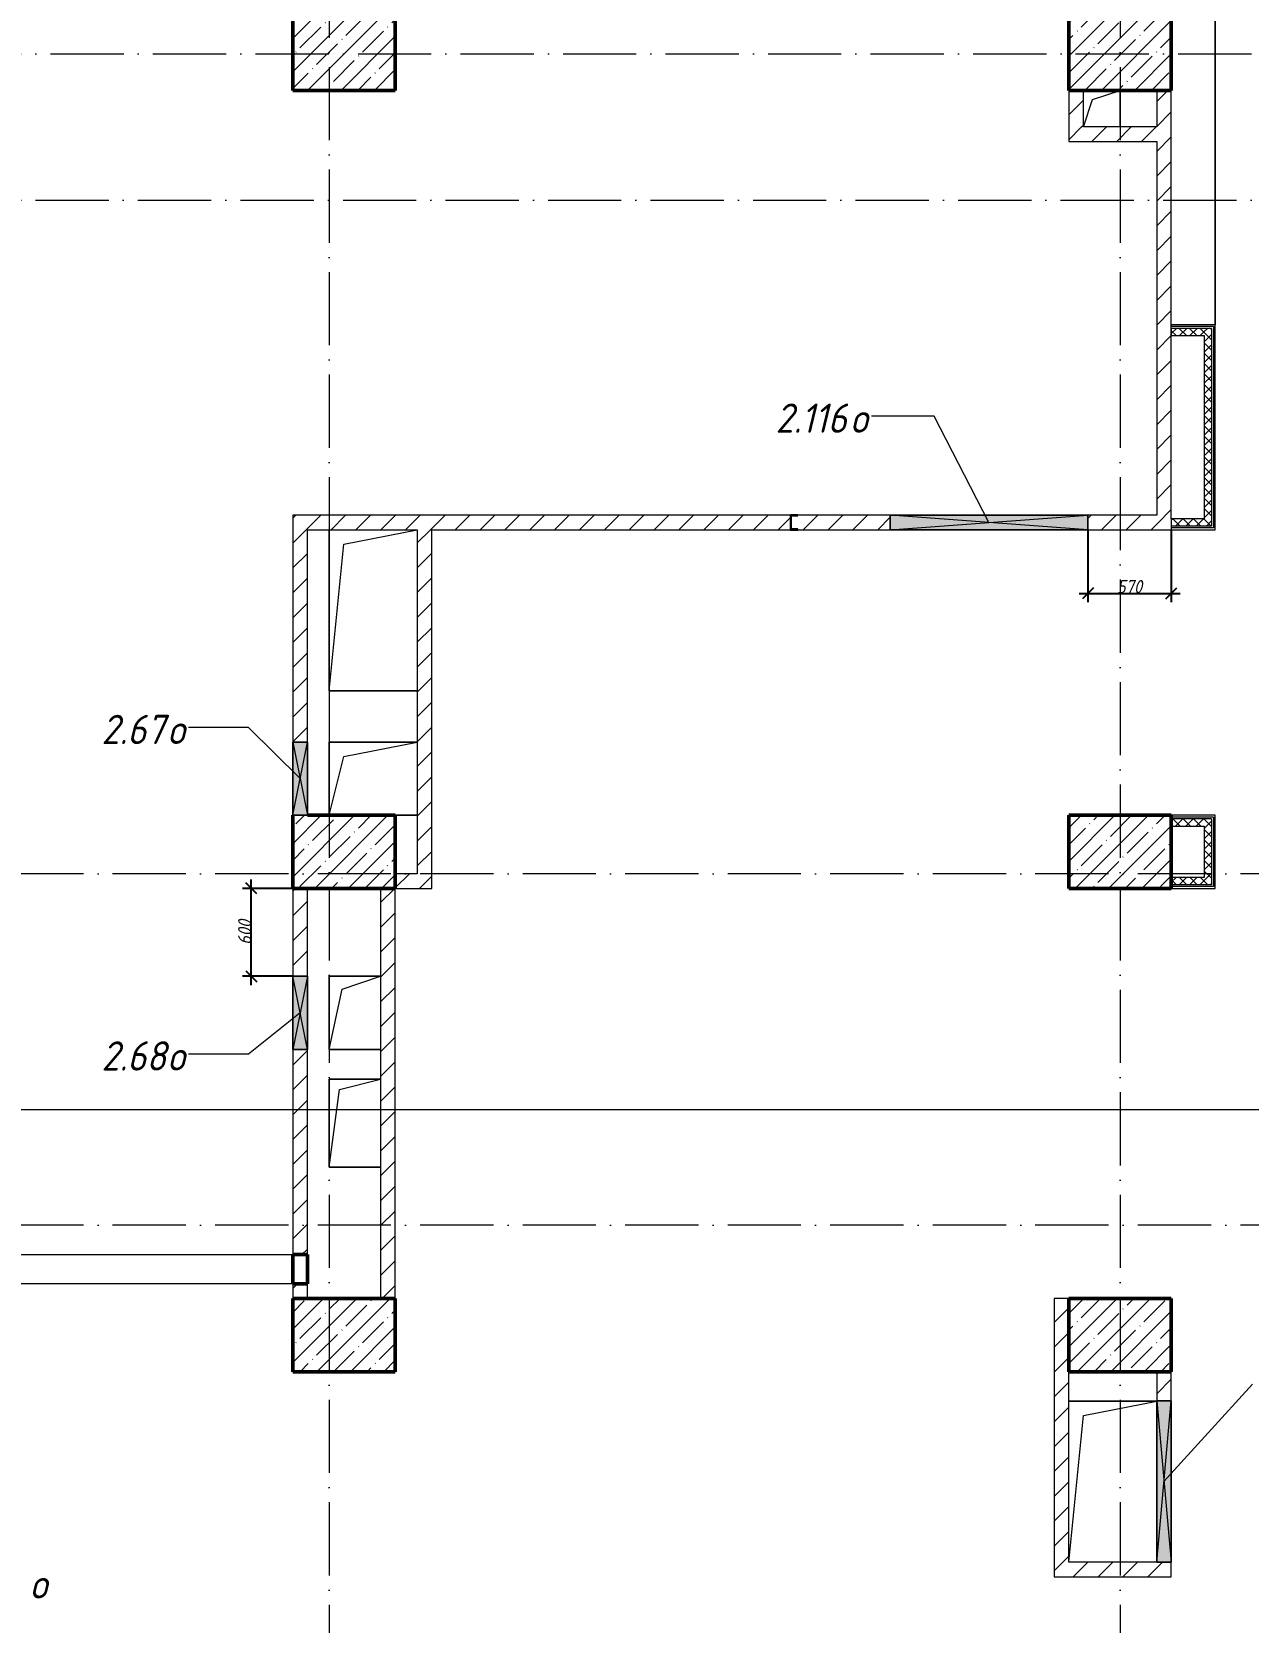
# Model space of a CAD drawing. Header units: millimetres. Extents: x -401725 to 250493, y 305116 to 802890.
# Drawn here: x 60059 to 68366, y 386775 to 397636 of the extents above; entities that cross this region are included whole.
import ezdxf

# ---------------------------------------------------------------- set-up
doc = ezdxf.new("R2010")
doc.units = ezdxf.units.MM
doc.linetypes.add('50_200_ШТРИХ_1Т_ш5_п1_п1_', pattern=[700, 500, -100, 0, -100])
for name, color, linetype, lineweight in [('A-____-____-DIMS', 7, 'Continuous', 9), ('A-DETL-GENF-OTLN', 7, 'Continuous', 9), ('A-FLOR-____-OTLN', 7, 'Continuous', 9), ('A-GENM-____-MCUT', 7, 'Continuous', 25), ('A-GENM-____-OTLN', 7, 'Continuous', 9), ('A-GENM-____-OTLN-1', 7, 'Continuous', 25), ('A-GLAZ-____-IDEN', 7, 'Continuous', 9), ('A-GLAZ-____-OTLN', 7, 'Continuous', 9), ('A-WALL-____-MCUT', 7, 'Continuous', 13), ('A-WALL-____-MCUT-1', 7, 'Continuous', 9), ('A-WALL-____-PATT-1', 7, 'Continuous', 9), ('A-WALL-FNSH-MCUT-1', 7, 'Continuous', 9), ('I-WALL-____-OTLN', 7, 'Continuous', 9), ('S-COLS-____-MCUT', 7, 'Continuous', 50), ('S-COLS-____-OTLN', 7, 'Continuous', 9), ('S-GRID-____-OTLN-1', 7, '50_200_ШТРИХ_1Т_ш5_п1_п1_', 9)]:
    doc.layers.add(name, color=color, linetype=linetype, lineweight=lineweight)
doc.layers.add('A-WALL-____-PATT-3', color=9, linetype='Continuous', lineweight=9, true_color=0x808080)
doc.layers.add('G-____-____-SYMB-1', color=9, linetype='Continuous', lineweight=9, true_color=0x808080)
doc.styles.add('ISOCPEUR_I_11', font='isocpeui.ttf', dxfattribs={"width": 0.9, "height": 200})
doc.styles.add('ISOCPEUR_I_7', font='isocpeui.ttf', dxfattribs={"width": 0.9, "height": 90})
doc.dimstyles.new('ISO-1_8_0_9К_СРЕДНИЙ_Кладочные_2', dxfattribs={"dimscale": 304.8, "dimtxt": 89.638306, "dimasz": 0.246063, "dimexe": 0.19685, "dimexo": 0, "dimgap": 0, "dimtad": 1, "dimdec": 3, "dimrnd": 0.001, "dimdsep": 46, "dimtxsty": 'ISOCPEUR_I_7', "dimblk1": 'OBLIQUE', "dimblk2": 'OBLIQUE', "dimsah": 1, "dimcen": 0.09, "dimdle": 0.19685, "dimazin": 0, "dimtfac": 1, "dimtdec": 4, "dimtix": 1, "dimtmove": 1, "dimatfit": 3, "dimfxl": 1, "dimtvp": 1, "dimtolj": 1, "dimtzin": 0, "dimarcsym": 2})
pattern_1 = [(45, (-15659.08, 321904.7), (-84.85281, 84.85281), [])]
pattern_2 = [(45, (-15659.08, 321904.697), (-35.35534, 35.35534), []), (135, (-15659.08, 321904.697), (-35.35534, -35.35534), [])]

# ---------------------------------------------------------------- blocks, each defined once
blk = doc.blocks.new('BSC_Колонна _Прямоугольная - 500х700-V129-АР1_План отверстий 2 этажа в осях 1-64_Ю-ЯЯ')
at = {"layer": 'S-COLS-____-OTLN'}
h = blk.add_hatch(dxfattribs=at)
h.set_pattern_fill('FP_142', color=256, style=0, pattern_type=2)
h.set_pattern_definition([(315, (-66831.04, 77850), (114.04925, 114.04925), []), (315, (-66831.04, 77735.95), (114.04925, 114.04925), [201.613, -40.323, 3.353, -36.97])])
h.paths.add_polyline_path([(-250, -350), (250, -350), (250, 350), (-250, 350), (-250, 95)], flags=0)
at = {"layer": 'S-COLS-____-MCUT'}
for p, q in [((250, 350), (-250, 350)), ((-250, 350), (-250, -350)), ((250, -350), (250, 350)), ((-250, -350), (250, -350))]:
    blk.add_line(p, q, dxfattribs=at)
blk = doc.blocks.new('BSC_Колонна _Прямоугольная - 500х700-V130-АР1_План отверстий 2 этажа в осях 1-64_Ю-ЯЯ')
at = {"layer": 'S-COLS-____-OTLN'}
h = blk.add_hatch(dxfattribs=at)
h.set_pattern_fill('FP_143', color=256, style=0, pattern_type=2)
h.set_pattern_definition([(315, (-66831.04, 83150), (114.04925, 114.04925), []), (315, (-66831.04, 83035.95), (114.04925, 114.04925), [201.613, -40.323, 3.353, -36.97])])
h.paths.add_polyline_path([(-250, -350), (250, -350), (250, 350), (-250, 350)], flags=0)
at = {"layer": 'S-COLS-____-MCUT'}
for p, q in [((250, 350), (-250, 350)), ((-250, 350), (-250, -350)), ((250, -350), (250, 350)), ((-250, -350), (250, -350))]:
    blk.add_line(p, q, dxfattribs=at)
blk = doc.blocks.new('BSC_Колонна _Прямоугольная - 500х700-V132-АР1_План отверстий 2 этажа в осях 1-64_Ю-ЯЯ')
at = {"layer": 'S-COLS-____-OTLN'}
h = blk.add_hatch(dxfattribs=at)
h.set_pattern_fill('FP_145', color=256, style=0, pattern_type=2)
h.set_pattern_definition([(315, (-70131.04, 77850), (114.04925, 114.04925), []), (315, (-70131.04, 77735.95), (114.04925, 114.04925), [201.613, -40.323, 3.353, -36.97])])
h.paths.add_polyline_path([(-250, 350), (-250, -350), (250, -350), (250, 350), (9, 350)], flags=0)
at = {"layer": 'S-COLS-____-MCUT'}
for p, q in [((250, 350), (-250, 350)), ((-250, 350), (-250, -350)), ((250, -350), (250, 250)), ((-250, -350), (250, -350))]:
    blk.add_line(p, q, dxfattribs=at)
blk = doc.blocks.new('BSC_Колонна _Прямоугольная - 500х700-V133-АР1_План отверстий 2 этажа в осях 1-64_Ю-ЯЯ')
at = {"layer": 'S-COLS-____-OTLN'}
h = blk.add_hatch(dxfattribs=at)
h.set_pattern_fill('FP_146', color=256, style=0, pattern_type=2)
h.set_pattern_definition([(315, (-70131.04, 83150), (114.04925, 114.04925), []), (315, (-70131.04, 83035.95), (114.04925, 114.04925), [201.613, -40.323, 3.353, -36.97])])
h.paths.add_polyline_path([(-250, 350), (-250, -350), (250, -350), (250, 350), (9, 350)], flags=0)
at = {"layer": 'S-COLS-____-MCUT'}
for p, q in [((250, 350), (-250, 350)), ((-250, 350), (-250, -350)), ((250, -350), (250, 350)), ((-250, -350), (250, -350))]:
    blk.add_line(p, q, dxfattribs=at)
blk = doc.blocks.new('BSC_Колонна _Прямоугольная - 500х700-V135-АР1_План отверстий 2 этажа в осях 1-64_Ю-ЯЯ')
at = {"layer": 'S-COLS-____-OTLN'}
h = blk.add_hatch(dxfattribs=at)
h.set_pattern_fill('FP_148', color=256, style=0, pattern_type=2)
h.set_pattern_definition([(315, (-75581.04, 77850), (114.04925, 114.04925), []), (315, (-75581.04, 77735.95), (114.04925, 114.04925), [201.613, -40.323, 3.353, -36.97])])
h.paths.add_polyline_path([(-250, 350), (-250, -350), (250, -350), (250, 350)], flags=0)
at = {"layer": 'S-COLS-____-MCUT'}
for p, q in [((250, 350), (-250, 350)), ((-250, 350), (-250, -350)), ((250, -350), (250, 350)), ((-250, -350), (250, -350))]:
    blk.add_line(p, q, dxfattribs=at)
blk = doc.blocks.new('BSC_Колонна _Прямоугольная - 500х700-V136-АР1_План отверстий 2 этажа в осях 1-64_Ю-ЯЯ')
at = {"layer": 'S-COLS-____-OTLN'}
h = blk.add_hatch(dxfattribs=at)
h.set_pattern_fill('FP_149', color=256, style=0, pattern_type=2)
h.set_pattern_definition([(315, (-75581.04, 83150), (114.04925, 114.04925), []), (315, (-75581.04, 83035.95), (114.04925, 114.04925), [201.613, -40.323, 3.353, -36.97])])
h.paths.add_polyline_path([(-250, 350), (-250, -350), (250, -350), (250, 350)], flags=0)
at = {"layer": 'S-COLS-____-MCUT'}
for p, q in [((250, 350), (-250, 350)), ((-250, 350), (-250, -350)), ((250, -350), (250, 350)), ((-250, -350), (250, -350))]:
    blk.add_line(p, q, dxfattribs=at)
blk = doc.blocks.new('154_Фахверк_СКБ_Швеллер - Тип_100_3960-28318856-АР1_План отверстий 2 этажа в осях 1-64_Ю-ЯЯ')
at = {"layer": 'A-GENM-____-MCUT'}
for p, q in [((175, 50), (125, 50)), ((125, 50), (125, -50)), ((128, 47), (175, 47)), ((128, -47), (128, 47)), ((175, 47), (175, 50)), ((125, -50), (175, -50)), ((175, -47), (128, -47)), ((175, -50), (175, -47))]:
    blk.add_line(p, q, dxfattribs=at)
blk = doc.blocks.new('AR_Отверстие прямоугольное _в плите_ - AR_Отверстие прямоугольное _в плите_-30552653-АР1_План отверстий 2 этажа в осях 1-64_Ю-ЯЯ')
at = {"layer": 'A-GENM-____-OTLN'}
for p, q in [((300, 250), (-300, 250)), ((-300, 250), (-300, -250)), ((-200, 150), (300, 250)), ((-300, -250), (-200, 150)), ((150, -250), (300, -250))]:
    blk.add_line(p, q, dxfattribs=at)
blk = doc.blocks.new('AR_Отверстие прямоугольное _в плите_ - AR_Отверстие прямоугольное _в плите_-30552540-АР1_План отверстий 2 этажа в осях 1-64_Ю-ЯЯ')
at = {"layer": 'A-GENM-____-OTLN'}
for p, q in [((175, 250), (-175, 250)), ((-175, 250), (-175, -250)), ((-87, 163), (175, 250)), ((-175, -250), (-87, 163)), ((-175, -250), (175, -250))]:
    blk.add_line(p, q, dxfattribs=at)
blk = doc.blocks.new('AR_Отверстие прямоугольное _в плите_ - AR_Отверстие прямоугольное _в плите_-30552533-АР1_План отверстий 2 этажа в осях 1-64_Ю-ЯЯ')
at = {"layer": 'A-GENM-____-OTLN'}
for p, q in [((175, 300), (-175, 300)), ((-175, 300), (-175, -300)), ((-175, -300), (-105, 230)), ((-105, 230), (175, 300)), ((-175, -300), (175, -300))]:
    blk.add_line(p, q, dxfattribs=at)
blk = doc.blocks.new('AR_Отверстие прямоугольное _в плите_ - AR_Отверстие прямоугольное _в плите_-30552713-АР1_План отверстий 2 этажа в осях 1-64_Ю-ЯЯ')
at = {"layer": 'A-GENM-____-OTLN'}
for p, q in [((300, 550), (-300, 550)), ((-200, 450), (300, 550)), ((-300, -550), (-200, 450))]:
    blk.add_line(p, q, dxfattribs=at)
blk = doc.blocks.new('AR_Отверстие прямоугольное _в плите_ - AR_Отверстие прямоугольное _в плите_-V181-АР1_План отверстий 2 этажа в осях 1-64_Ю-ЯЯ')
at = {"layer": 'A-GENM-____-OTLN'}
for p, q in [((-300, 550), (-300, -550)), ((-200, 450), (300, 550)), ((-300, -550), (-200, 450)), ((-300, -550), (300, -550))]:
    blk.add_line(p, q, dxfattribs=at)
blk = doc.blocks.new('AR_Отверстие прямоугольное _в плите_ - AR_Отверстие прямоугольное _в плите_-V182-АР1_План отверстий 2 этажа в осях 1-64_Ю-ЯЯ')
at = {"layer": 'A-GENM-____-OTLN'}
for p, q in [((-63, 63), (125, 125)), ((125, -125), (125, 125)), ((-125, -125), (-63, 63))]:
    blk.add_line(p, q, dxfattribs=at)
blk = doc.blocks.new('BSC_Колонна _Прямоугольная1 - 200х100 _металл_-35191705-АР1_План отверстий 2 этажа в осях 1-64_Ю-ЯЯ')
at = {"layer": 'S-COLS-____-MCUT'}
for p, q in [((100, 50), (-100, 50)), ((-100, 50), (-100, -50)), ((100, -50), (100, 50)), ((-100, -50), (100, -50))]:
    blk.add_line(p, q, dxfattribs=at)
blk = doc.blocks.new('AR_Отверстие прямоугольное _в стене__БезПР - AR_Отверстие прямоугольное _в стене__БезПР-36788999-АР1_План отверстий 2 этажа в осях 1-64_Ю-ЯЯ')
at = {"layer": 'A-GLAZ-____-OTLN'}
blk.add_hatch(color=256, dxfattribs=at).paths.add_polyline_path([(-550, -50), (550, -50), (550, 50), (-550, 50)], flags=0)
at = {"layer": 'A-DETL-GENF-OTLN'}
for p, q in [((-550, -50), (-550, 50)), ((-550, 50), (550, 50)), ((550, 50), (-550, -50)), ((-550, 50), (550, -50)), ((550, 50), (-550, 50)), ((-550, 50), (-550, -50)), ((550, 50), (550, -50)), ((550, -50), (550, 50)), ((550, -50), (-550, -50)), ((-550, -50), (550, -50))]:
    blk.add_line(p, q, dxfattribs=at)
at = {"layer": 'A-GLAZ-____-OTLN'}
blk.add_line((550, 50), (-550, 50), dxfattribs=at)
blk = doc.blocks.new('AR_Отверстие прямоугольное _в стене__БезПР - AR_Отверстие прямоугольное _в стене__БезПР-36789012-АР1_План отверстий 2 этажа в осях 1-64_Ю-ЯЯ')
at = {"layer": 'A-GLAZ-____-OTLN'}
blk.add_hatch(color=256, dxfattribs=at).paths.add_polyline_path([(675, 50), (-675, 50), (-675, -50), (675, -50)], flags=0)
at = {"layer": 'A-DETL-GENF-OTLN'}
for p, q in [((-675, -50), (-675, 50)), ((-675, 50), (675, 50)), ((675, 50), (-675, -50)), ((-675, 50), (675, -50)), ((675, 50), (-675, 50)), ((-675, 50), (-675, -50)), ((675, 50), (675, -50)), ((675, -50), (675, 50)), ((675, -50), (-675, -50)), ((-675, -50), (675, -50))]:
    blk.add_line(p, q, dxfattribs=at)
at = {"layer": 'A-GLAZ-____-OTLN'}
blk.add_line((675, 50), (-675, 50), dxfattribs=at)
blk = doc.blocks.new('AR_Отверстие прямоугольное _в стене__БезПР - AR_Отверстие прямоугольное _в стене__БезПР-36427725-АР1_План отверстий 2 этажа в осях 1-64_Ю-ЯЯ')
at = {"layer": 'A-GLAZ-____-OTLN'}
blk.add_hatch(color=256, dxfattribs=at).paths.add_polyline_path([(-250, 50), (-250, -50), (250, -50), (250, 50)], flags=0)
at = {"layer": 'A-DETL-GENF-OTLN'}
for p, q in [((-250, -50), (-250, 50)), ((-250, 50), (250, 50)), ((250, 50), (-250, -50)), ((-250, 50), (250, -50)), ((250, 50), (-250, 50)), ((-250, 50), (-250, -50)), ((250, 50), (250, -50)), ((250, -50), (250, 50)), ((250, -50), (-250, -50)), ((-250, -50), (250, -50))]:
    blk.add_line(p, q, dxfattribs=at)
at = {"layer": 'A-GLAZ-____-OTLN'}
blk.add_line((250, 50), (-250, 50), dxfattribs=at)
blk = doc.blocks.new('AR_Отверстие прямоугольное _в стене__БезПР - AR_Отверстие прямоугольное _в стене__БезПР-36788837-АР1_План отверстий 2 этажа в осях 1-64_Ю-ЯЯ')
at = {"layer": 'A-GLAZ-____-OTLN'}
blk.add_hatch(color=256, dxfattribs=at).paths.add_polyline_path([(250, -50), (250, 50), (-250, 50), (-250, -50)], flags=0)
at = {"layer": 'A-DETL-GENF-OTLN'}
for p, q in [((-250, -50), (-250, 50)), ((-250, 50), (250, 50)), ((250, 50), (-250, -50)), ((-250, 50), (250, -50)), ((250, 50), (-250, 50)), ((-250, 50), (-250, -50)), ((250, 50), (250, -50)), ((250, -50), (250, 50)), ((250, -50), (-250, -50)), ((-250, -50), (250, -50))]:
    blk.add_line(p, q, dxfattribs=at)
at = {"layer": 'A-GLAZ-____-OTLN'}
blk.add_line((250, 50), (-250, 50), dxfattribs=at)
blk = doc.blocks.new('_Oblique')
at = {"color": 0, "linetype": 'ByBlock', "lineweight": -2}
blk.add_line((-0.5, -0.5), (0.5, 0.5), dxfattribs=at)
blk = doc.blocks.new('*D8887')
at = {"layer": 'A-____-____-DIMS', "color": 0, "lineweight": -2, "transparency": 16777216}
for p, q in [((67271, 394236), (67271, 393741)), ((67841, 394236), (67841, 393741)), ((67211, 393801), (67901, 393801))]:
    blk.add_line(p, q, dxfattribs=at)
at = {"layer": 'Defpoints', "color": 0, "transparency": 16777216}
for p in [(67271, 394236), (67841, 394236), (67841, 393801)]:
    blk.add_point(p, dxfattribs=at)
at = {"layer": 'A-____-____-DIMS', "color": 0, "lineweight": -2, "transparency": 16777216, "xscale": 75, "yscale": 75, "zscale": 75, "rotation": 180}
blk.add_blockref('_Oblique', (67271, 393801), dxfattribs=at)
at = {"layer": 'A-____-____-DIMS', "color": 0, "lineweight": -2, "transparency": 16777216, "xscale": 75, "yscale": 75, "zscale": 75}
blk.add_blockref('_Oblique', (67841, 393801), dxfattribs=at)
at = {"layer": 'A-____-____-DIMS', "color": 0, "transparency": 16777216, "insert": (67556, 393847), "char_height": 90, "width": 409.58, "attachment_point": 5, "style": 'ISOCPEUR_I_7'}
blk.add_mtext('\\A1;570', dxfattribs=at)
blk = doc.blocks.new('*D8888')
at = {"layer": 'A-____-____-DIMS', "color": 0, "lineweight": -2, "transparency": 16777216}
for p, q in [((61841, 391786), (61498, 391786)), ((61558, 391126), (61558, 391846)), ((61841, 391186), (61498, 391186))]:
    blk.add_line(p, q, dxfattribs=at)
at = {"layer": 'Defpoints', "color": 0, "transparency": 16777216}
for p in [(61558, 391786), (61841, 391786), (61841, 391186)]:
    blk.add_point(p, dxfattribs=at)
at = {"layer": 'A-____-____-DIMS', "color": 0, "lineweight": -2, "transparency": 16777216, "xscale": 75, "yscale": 75, "zscale": 75}
for p, rotation in [((61558, 391786), 90), ((61558, 391186), 270)]:
    blk.add_blockref('_Oblique', p, dxfattribs=dict(at, rotation=rotation))
at = {"layer": 'A-____-____-DIMS', "color": 0, "transparency": 16777216, "insert": (61513, 391486), "char_height": 90, "width": 409.58, "attachment_point": 5, "rotation": 90, "style": 'ISOCPEUR_I_7'}
blk.add_mtext('\\A1;600', dxfattribs=at)

msp = doc.modelspace()

# ---------------------------------------------------------------- hatches: boundary and pattern name
at = {"layer": 'A-WALL-____-PATT-1'}
h = msp.add_hatch(dxfattribs=at)
h.set_pattern_fill('FP_4', color=256, style=0, pattern_type=2)
h.set_pattern_definition(pattern_1)
h.paths.add_polyline_path([(67240.9187, 396985.7392), (67240.9187, 397235.7392), (67140.9187, 397235.7392), (67140.9187, 396985.7392)], flags=0)
h = msp.add_hatch(dxfattribs=at)
h.set_pattern_fill('FP_4', color=256, style=0, pattern_type=2)
h.set_pattern_definition(pattern_1)
h.paths.add_polyline_path([(67740.9187, 394235.7392), (67840.9187, 394235.7392), (67840.9187, 397235.7392), (67740.9187, 397235.7392), (67740.9187, 394335.7392)], flags=0)
h = msp.add_hatch(dxfattribs=at)
h.set_pattern_fill('FP_4', color=256, style=0, pattern_type=2)
h.set_pattern_definition(pattern_1)
h.paths.add_polyline_path([(67740.9187, 396885.7392), (67740.9187, 396985.7392), (67140.9187, 396985.7392), (67140.9187, 396885.7392), (67398.269, 396885.7392)], flags=0)
h = msp.add_hatch(dxfattribs=at)
h.set_pattern_fill('FP_4', color=256, style=0, pattern_type=2)
h.set_pattern_definition(pattern_1)
h.paths.add_polyline_path([(67740.9187, 394235.7392), (67740.9187, 394335.7392), (67270.9187, 394335.7392), (67270.9187, 394235.7392), (67398.269, 394235.7392)], flags=0)
h.paths.add_polyline_path([(61840.9187, 394235.7392), (65240.9187, 394235.7392), (65240.9187, 394335.7392), (61840.9187, 394335.7392)], flags=0)
h.paths.add_polyline_path([(65920.9187, 394235.7392), (65920.9187, 394335.7392), (65290.9187, 394335.7392), (65290.9187, 394332.7392), (65243.9187, 394332.7392), (65243.9187, 394238.7392), (65290.9187, 394238.7392), (65290.9187, 394235.7392), (65630.7683, 394235.7392)], flags=0)
h = msp.add_hatch(dxfattribs=at)
h.set_pattern_fill('FP_4', color=256, style=0, pattern_type=2)
h.set_pattern_definition(pattern_1)
h.paths.add_polyline_path([(61840.9187, 392785.7392), (61940.9187, 392785.7392), (61940.9187, 394235.7392), (61840.9187, 394235.7392)], flags=0)
h = msp.add_hatch(dxfattribs=at)
h.set_pattern_fill('FP_4', color=256, style=0, pattern_type=2)
h.set_pattern_definition(pattern_1)
h.paths.add_polyline_path([(62790.9187, 391785.7392), (62790.9187, 394235.7392), (62690.9187, 394235.7392), (62690.9187, 391785.7392)], flags=0)
h = msp.add_hatch(dxfattribs=at)
h.set_pattern_fill('FP_4', color=256, style=0, pattern_type=2)
h.set_pattern_definition(pattern_1)
h.paths.add_polyline_path([(62690.9187, 391785.7392), (62690.9187, 391885.7392), (62540.9187, 391885.7392), (62540.9187, 391785.7392)], flags=0)
h = msp.add_hatch(dxfattribs=at)
h.set_pattern_fill('FP_4', color=256, style=0, pattern_type=2)
h.set_pattern_definition(pattern_1)
h.paths.add_polyline_path([(61840.9187, 388985.7392), (61940.9187, 388985.7392), (61940.9187, 389085.7392), (61840.9187, 389085.7392)], flags=0)
h.paths.add_polyline_path([(61940.9187, 389285.7392), (61940.9187, 390685.7392), (61840.9187, 390685.7392), (61840.9187, 389285.7392)], flags=0)
h.paths.add_polyline_path([(61840.9187, 391185.7392), (61940.9187, 391185.7392), (61940.9187, 391785.7392), (61840.9187, 391785.7392)], flags=0)
h = msp.add_hatch(dxfattribs=at)
h.set_pattern_fill('FP_4', color=256, style=0, pattern_type=2)
h.set_pattern_definition(pattern_1)
h.paths.add_polyline_path([(62540.9187, 388985.7392), (62540.9187, 391785.7392), (62440.9187, 391785.7392), (62440.9187, 388985.7392)], flags=0)
h = msp.add_hatch(dxfattribs=at)
h.set_pattern_fill('FP_4', color=256, style=0, pattern_type=2)
h.set_pattern_definition(pattern_1)
h.paths.add_polyline_path([(67140.9187, 387085.7392), (67140.9187, 388985.7392), (67040.9187, 388985.7392), (67040.9187, 387085.7392)], flags=0)
h = msp.add_hatch(dxfattribs=at)
h.set_pattern_fill('FP_4', color=256, style=0, pattern_type=2)
h.set_pattern_definition(pattern_1)
h.paths.add_polyline_path([(67840.9187, 387085.7392), (67840.9187, 387185.7392), (67740.9187, 387185.7392), (67740.9187, 387085.7392)], flags=0)
h.paths.add_polyline_path([(67740.9187, 388285.7392), (67840.9187, 388285.7392), (67840.9187, 388485.7392), (67740.9187, 388485.7392)], flags=0)
h = msp.add_hatch(dxfattribs=at)
h.set_pattern_fill('FP_4', color=256, style=0, pattern_type=2)
h.set_pattern_definition(pattern_1)
h.paths.add_polyline_path([(67740.9187, 387085.7392), (67740.9187, 387185.7392), (67140.9187, 387185.7392), (67140.9187, 387085.7392)], flags=0)
at = {"layer": 'A-WALL-____-PATT-3'}
h = msp.add_hatch(dxfattribs=at)
h.set_pattern_fill('FP_7', color=256, style=0, pattern_type=2)
h.set_pattern_definition(pattern_2)
h.paths.add_polyline_path([(68115.9187, 394310.7392), (68115.9187, 395610.7392), (68065.9187, 395610.7392), (68065.9187, 394310.7392)], flags=0)
h.paths.add_polyline_path([(68065.9187, 398610.7392), (68115.9187, 398610.7392), (68115.9187, 399960.7392), (68065.9187, 399960.7392), (68065.9187, 398660.7392)], flags=0)
h.paths.add_polyline_path([(68115.9187, 402960.7392), (68115.9187, 404310.7392), (68065.9187, 404310.7392), (68065.9187, 402960.7392)], flags=0)
h = msp.add_hatch(dxfattribs=at)
h.set_pattern_fill('FP_7', color=256, style=0, pattern_type=2)
h.set_pattern_definition(pattern_2)
h.paths.add_polyline_path([(68065.9187, 395560.7392), (68065.9187, 395610.7392), (67840.9187, 395610.7392), (67840.9187, 395560.7392)], flags=0)
h = msp.add_hatch(dxfattribs=at)
h.set_pattern_fill('FP_7', color=256, style=0, pattern_type=2)
h.set_pattern_definition(pattern_2)
h.paths.add_polyline_path([(68115.9187, 394260.7392), (68115.9187, 394310.7392), (67840.9187, 394310.7392), (67840.9187, 394260.7392)], flags=0)
h = msp.add_hatch(dxfattribs=at)
h.set_pattern_fill('FP_7', color=256, style=0, pattern_type=2)
h.set_pattern_definition(pattern_2)
h.paths.add_polyline_path([(68065.9187, 392210.7392), (68065.9187, 392260.7392), (67840.9187, 392260.7392), (67840.9187, 392210.7392)], flags=0)
h = msp.add_hatch(dxfattribs=at)
h.set_pattern_fill('FP_7', color=256, style=0, pattern_type=2)
h.set_pattern_definition(pattern_2)
h.paths.add_polyline_path([(68065.9187, 391860.7392), (68115.9187, 391860.7392), (68115.9187, 392260.7392), (68065.9187, 392260.7392), (68065.9187, 392044.5878)], flags=0)
h = msp.add_hatch(dxfattribs=at)
h.set_pattern_fill('FP_7', color=256, style=0, pattern_type=2)
h.set_pattern_definition(pattern_2)
h.paths.add_polyline_path([(68115.9187, 391810.7392), (68115.9187, 391860.7392), (67840.9187, 391860.7392), (67840.9187, 391810.7392)], flags=0)

# ---------------------------------------------------------------- linework, layer by layer
at = {"layer": 'A-FLOR-____-OTLN'}
for p, q in [((68139.9187, 395635.7392), (68139.9187, 398585.7392)), ((67490.9187, 397235.7392), (67490.9187, 396985.7392)), ((62090.9187, 393135.7392), (62090.9187, 394235.7392)), ((62690.9187, 393135.7392), (62090.9187, 393135.7392)), ((62090.9187, 392785.7392), (62690.9187, 392785.7392)), ((62090.9187, 392285.7392), (62090.9187, 392785.7392)), ((62690.9187, 392285.7392), (62540.9187, 392285.7392)), ((62090.9187, 391185.7392), (62440.9187, 391185.7392)), ((62090.9187, 390685.7392), (62090.9187, 391185.7392)), ((62440.9187, 390685.7392), (62090.9187, 390685.7392)), ((62090.9187, 390483.3733), (62440.9187, 390483.3733)), ((62090.9187, 389883.3733), (62090.9187, 390483.3733)), ((62440.9187, 389883.3733), (62090.9187, 389883.3733)), ((67140.9187, 388285.3917), (67740.9187, 388285.3917))]:
    msp.add_line(p, q, dxfattribs=at)
at = {"layer": 'A-GLAZ-____-IDEN'}
for p, q in [((66221.0987, 395009.8226), (65793.0218, 395009.8226)), ((66595.9187, 394285.7392), (66221.0987, 395009.8226)), ((61539.6905, 392883.9568), (61130.3125, 392883.9568)), ((61890.9187, 392535.7392), (61539.6905, 392883.9568)), ((61890.9187, 390935.7392), (61539.6905, 390654.3357)), ((61539.6905, 390654.3357), (61130.3125, 390654.3357)), ((67790.9187, 387735.7392), (68394.5673, 388400.4831))]:
    msp.add_line(p, q, dxfattribs=at)
at = {"layer": 'A-WALL-____-MCUT'}
for p, q in [((67840.9187, 395610.7392), (67840.9187, 395560.7392)), ((68115.9187, 395610.7392), (67840.9187, 395610.7392)), ((67840.9187, 395560.7392), (68065.9187, 395560.7392)), ((68065.9187, 395560.7392), (68065.9187, 394310.7392)), ((68115.9187, 395610.7392), (68115.9187, 394260.7392)), ((68065.9187, 394310.7392), (67840.9187, 394310.7392)), ((67840.9187, 394310.7392), (67840.9187, 394260.7392)), ((68115.9187, 394260.7392), (67840.9187, 394260.7392)), ((68115.9187, 392260.7392), (67840.9187, 392260.7392)), ((67840.9187, 392210.7392), (68065.9187, 392210.7392)), ((68065.9187, 392210.7392), (68065.9187, 391860.7392)), ((68115.9187, 392260.7392), (68115.9187, 391810.7392)), ((68065.9187, 391860.7392), (67840.9187, 391860.7392)), ((68115.9187, 391810.7392), (67840.9187, 391810.7392))]:
    msp.add_line(p, q, dxfattribs=at)
at = {"layer": 'A-WALL-____-MCUT-1'}
for p, q in [((68128.4187, 395623.2392), (67840.9187, 395623.2392)), ((68128.4187, 395623.2392), (68128.4187, 394248.2392)), ((68128.4187, 394248.2392), (67840.9187, 394248.2392)), ((68128.4187, 392273.2392), (67840.9187, 392273.2392)), ((68128.4187, 392273.2392), (68128.4187, 391798.2392)), ((68128.4187, 391798.2392), (67840.9187, 391798.2392))]:
    msp.add_line(p, q, dxfattribs=at)
at = {"layer": 'A-WALL-FNSH-MCUT-1'}
for p, q in [((67140.9187, 397235.7392), (67140.9187, 396885.7392)), ((67240.9187, 396985.7392), (67240.9187, 397235.7392)), ((67740.9187, 397235.7392), (67740.9187, 396985.7392)), ((67840.9187, 394310.7392), (67840.9187, 397235.7392)), ((67740.9187, 396985.7392), (67240.9187, 396985.7392)), ((67140.9187, 396885.7392), (67740.9187, 396885.7392)), ((67740.9187, 396885.7392), (67740.9187, 394335.7392)), ((68140.9187, 395635.7392), (67840.9187, 395635.7392)), ((68140.9187, 394235.7392), (68140.9187, 395635.7392)), ((65240.9187, 394335.7392), (61840.9187, 394335.7392)), ((61840.9187, 394335.7392), (61840.9187, 392785.7392)), ((65920.9187, 394335.7392), (65290.9187, 394335.7392)), ((67740.9187, 394335.7392), (67270.9187, 394335.7392)), ((67840.9187, 394260.7392), (67840.9187, 394235.7392)), ((61940.9187, 394235.7392), (62690.9187, 394235.7392)), ((61940.9187, 392785.7392), (61940.9187, 394235.7392)), ((62690.9187, 394235.7392), (62690.9187, 391885.7392)), ((62790.9187, 391785.7392), (62790.9187, 394235.7392)), ((62790.9187, 394235.7392), (65240.9187, 394235.7392)), ((65290.9187, 394235.7392), (65920.9187, 394235.7392)), ((67270.9187, 394235.7392), (68140.9187, 394235.7392)), ((68140.9187, 392285.7392), (67840.9187, 392285.7392)), ((68140.9187, 391785.7392), (68140.9187, 392285.7392)), ((62690.9187, 391885.7392), (62540.9187, 391885.7392)), ((61840.9187, 391785.7392), (61840.9187, 391185.7392)), ((61940.9187, 391185.7392), (61940.9187, 391785.7392)), ((62440.9187, 391785.7392), (62440.9187, 388985.7392)), ((62540.9187, 391785.7392), (62790.9187, 391785.7392)), ((62540.9187, 388985.7392), (62540.9187, 391785.7392)), ((67840.9187, 391785.7392), (68140.9187, 391785.7392)), ((61840.9187, 390685.7392), (61840.9187, 389285.7392)), ((61940.9187, 389285.7392), (61940.9187, 390685.7392)), ((61840.9187, 389085.7392), (61840.9187, 388985.7392)), ((61940.9187, 388985.7392), (61940.9187, 389085.7392)), ((67140.9187, 388985.7392), (67040.9187, 388985.7392)), ((67040.9187, 388985.7392), (67040.9187, 387085.7392)), ((67140.9187, 387185.7392), (67140.9187, 388485.7392)), ((67740.9187, 388485.7392), (67740.9187, 388285.7392)), ((67840.9187, 388285.7392), (67840.9187, 388485.7392)), ((67040.9187, 387085.7392), (67840.9187, 387085.7392)), ((67740.9187, 387185.7392), (67140.9187, 387185.7392)), ((67840.9187, 387085.7392), (67840.9187, 387185.7392))]:
    msp.add_line(p, q, dxfattribs=at)
at = {"layer": 'G-____-____-SYMB-1'}
msp.add_line((-20469.6177, 390275.7392), (89011.1097, 390275.7392), dxfattribs=at)
at = {"layer": 'I-WALL-____-OTLN'}
for p, q in [((68140.9187, 398585.7392), (68140.9187, 395635.7392)), ((59590.9187, 389285.7392), (61840.9187, 389285.7392)), ((61840.9187, 389085.7392), (59590.9187, 389085.7392))]:
    msp.add_line(p, q, dxfattribs=at)
at = {"layer": 'S-GRID-____-OTLN-1'}
for p, q in [((62090.9187, 412797.5486), (62090.9187, 361885.7392)), ((67490.9187, 412797.5486), (67490.9187, 361885.7392)), ((33582.9364, 397485.7392), (88415.3253, 397485.7392)), ((18778.3647, 396485.7392), (88415.3253, 396485.7392)), ((88415.3253, 391885.7392), (33582.9364, 391885.7392)), ((88415.3253, 389485.7392), (-20327.8515, 389485.7392))]:
    msp.add_line(p, q, dxfattribs=at)

# ---------------------------------------------------------------- block references
at = {"layer": 'A-GENM-____-OTLN'}
for name, p in [('AR_Отверстие прямоугольное _в плите_ - AR_Отверстие прямоугольное _в плите_-V182-АР1_План отверстий 2 этажа в осях 1-64_Ю-ЯЯ', (67365.9187, 397110.7392)), ('AR_Отверстие прямоугольное _в плите_ - AR_Отверстие прямоугольное _в плите_-V181-АР1_План отверстий 2 этажа в осях 1-64_Ю-ЯЯ', (62390.9187, 393685.7392)), ('AR_Отверстие прямоугольное _в плите_ - AR_Отверстие прямоугольное _в плите_-30552653-АР1_План отверстий 2 этажа в осях 1-64_Ю-ЯЯ', (62390.9187, 392535.7392)), ('AR_Отверстие прямоугольное _в плите_ - AR_Отверстие прямоугольное _в плите_-30552540-АР1_План отверстий 2 этажа в осях 1-64_Ю-ЯЯ', (62265.9187, 390935.7392)), ('AR_Отверстие прямоугольное _в плите_ - AR_Отверстие прямоугольное _в плите_-30552533-АР1_План отверстий 2 этажа в осях 1-64_Ю-ЯЯ', (62265.9187, 390183.3733)), ('AR_Отверстие прямоугольное _в плите_ - AR_Отверстие прямоугольное _в плите_-30552713-АР1_План отверстий 2 этажа в осях 1-64_Ю-ЯЯ', (67440.9187, 387735.3917))]:
    msp.add_blockref(name, p, dxfattribs=at)
at = {"layer": 'A-GENM-____-OTLN-1'}
msp.add_blockref('154_Фахверк_СКБ_Швеллер - Тип_100_3960-28318856-АР1_План отверстий 2 этажа в осях 1-64_Ю-ЯЯ', (65115.9187, 394285.7392), dxfattribs=at)
at = {"layer": 'A-GLAZ-____-OTLN'}
for name, p, rotation in [('AR_Отверстие прямоугольное _в стене__БезПР - AR_Отверстие прямоугольное _в стене__БезПР-36789012-АР1_План отверстий 2 этажа в осях 1-64_Ю-ЯЯ', (66595.9187, 394285.7392), 180), ('AR_Отверстие прямоугольное _в стене__БезПР - AR_Отверстие прямоугольное _в стене__БезПР-36427725-АР1_План отверстий 2 этажа в осях 1-64_Ю-ЯЯ', (61890.9187, 392535.7392), 90.00000000000058), ('AR_Отверстие прямоугольное _в стене__БезПР - AR_Отверстие прямоугольное _в стене__БезПР-36788837-АР1_План отверстий 2 этажа в осях 1-64_Ю-ЯЯ', (61890.9187, 390935.7392), 269.9999999999994), ('AR_Отверстие прямоугольное _в стене__БезПР - AR_Отверстие прямоугольное _в стене__БезПР-36788999-АР1_План отверстий 2 этажа в осях 1-64_Ю-ЯЯ', (67790.9187, 387735.7392), 90)]:
    msp.add_blockref(name, p, dxfattribs=dict(at, rotation=rotation))
at = {"layer": 'S-COLS-____-OTLN'}
for name, p, rotation in [('BSC_Колонна _Прямоугольная - 500х700-V135-АР1_План отверстий 2 этажа в осях 1-64_Ю-ЯЯ', (62190.9187, 397485.7392), 89.9999999999999), ('BSC_Колонна _Прямоугольная - 500х700-V136-АР1_План отверстий 2 этажа в осях 1-64_Ю-ЯЯ', (67490.9187, 397485.7392), 89.9999999999999), ('BSC_Колонна _Прямоугольная - 500х700-V132-АР1_План отверстий 2 этажа в осях 1-64_Ю-ЯЯ', (62190.9187, 392035.7392), 89.9999999999999), ('BSC_Колонна _Прямоугольная - 500х700-V133-АР1_План отверстий 2 этажа в осях 1-64_Ю-ЯЯ', (67490.9187, 392035.7392), 89.9999999999999), ('BSC_Колонна _Прямоугольная1 - 200х100 _металл_-35191705-АР1_План отверстий 2 этажа в осях 1-64_Ю-ЯЯ', (61890.9187, 389185.7392), 270.0000000000001), ('BSC_Колонна _Прямоугольная - 500х700-V129-АР1_План отверстий 2 этажа в осях 1-64_Ю-ЯЯ', (62190.9187, 388735.7392), 89.9999999999999), ('BSC_Колонна _Прямоугольная - 500х700-V130-АР1_План отверстий 2 этажа в осях 1-64_Ю-ЯЯ', (67490.9187, 388735.7392), 89.9999999999999)]:
    msp.add_blockref(name, p, dxfattribs=dict(at, rotation=rotation))

# ---------------------------------------------------------------- texts
at = {"layer": 'A-GLAZ-____-IDEN', "char_height": 200, "attachment_point": 1, "style": 'ISOCPEUR_I_11'}
for s, insert, width in [('2.116', (65138.1686, 395097.4372), 620.506125), ('\\fISOCPEUR|b0|i1|c204|p34|;\\W.9;о', (65650.1374, 395097.4372), 158.734125), ('2.67', (60534.8579, 392971.5714), 548.35425), ('\\fISOCPEUR|b0|i1|c204|p34|;\\W.9;о', (60987.2954, 392971.5714), 158.734125), ('2.68', (60534.8579, 390741.9502), 548.35425), ('\\fISOCPEUR|b0|i1|c204|p34|;\\W.9;о', (60987.2954, 390741.9502), 158.734125), ('\\fISOCPEUR|b0|i1|c204|p34|;\\W.9;о', (60047.6526, 387136.4428), 158.734125)]:
    msp.add_mtext(s, dxfattribs=dict(at, insert=insert, width=width))

# ---------------------------------------------------------------- dimensions: what is measured, and where the dimension line sits
at = {"layer": 'A-____-____-DIMS'}
dim = msp.add_linear_dim(base=(67840.9187, 393801.0186), p1=(67270.9187, 394235.7392), p2=(67840.9187, 394235.7392), dimstyle='ISO-1_8_0_9К_СРЕДНИЙ_Кладочные_2', override={"dimpost": '<>', "dimfxl": 570}, dxfattribs=at)
dim.commit()
dim.dimension.update_dxf_attribs({"geometry": '*D8887', "text_midpoint": (67555.9187, 393846.5981)})
dim = msp.add_linear_dim(base=(61558.0702, 391785.7392), p1=(61840.9187, 391185.7392), p2=(61840.9187, 391785.7392), angle=90, dimstyle='ISO-1_8_0_9К_СРЕДНИЙ_Кладочные_2', override={"dimpost": '<>', "dimfxl": 600}, dxfattribs=at)
dim.commit()
dim.dimension.update_dxf_attribs({"geometry": '*D8888', "text_midpoint": (61513.0702, 391485.7392)})

doc.saveas('drawing.dxf')
